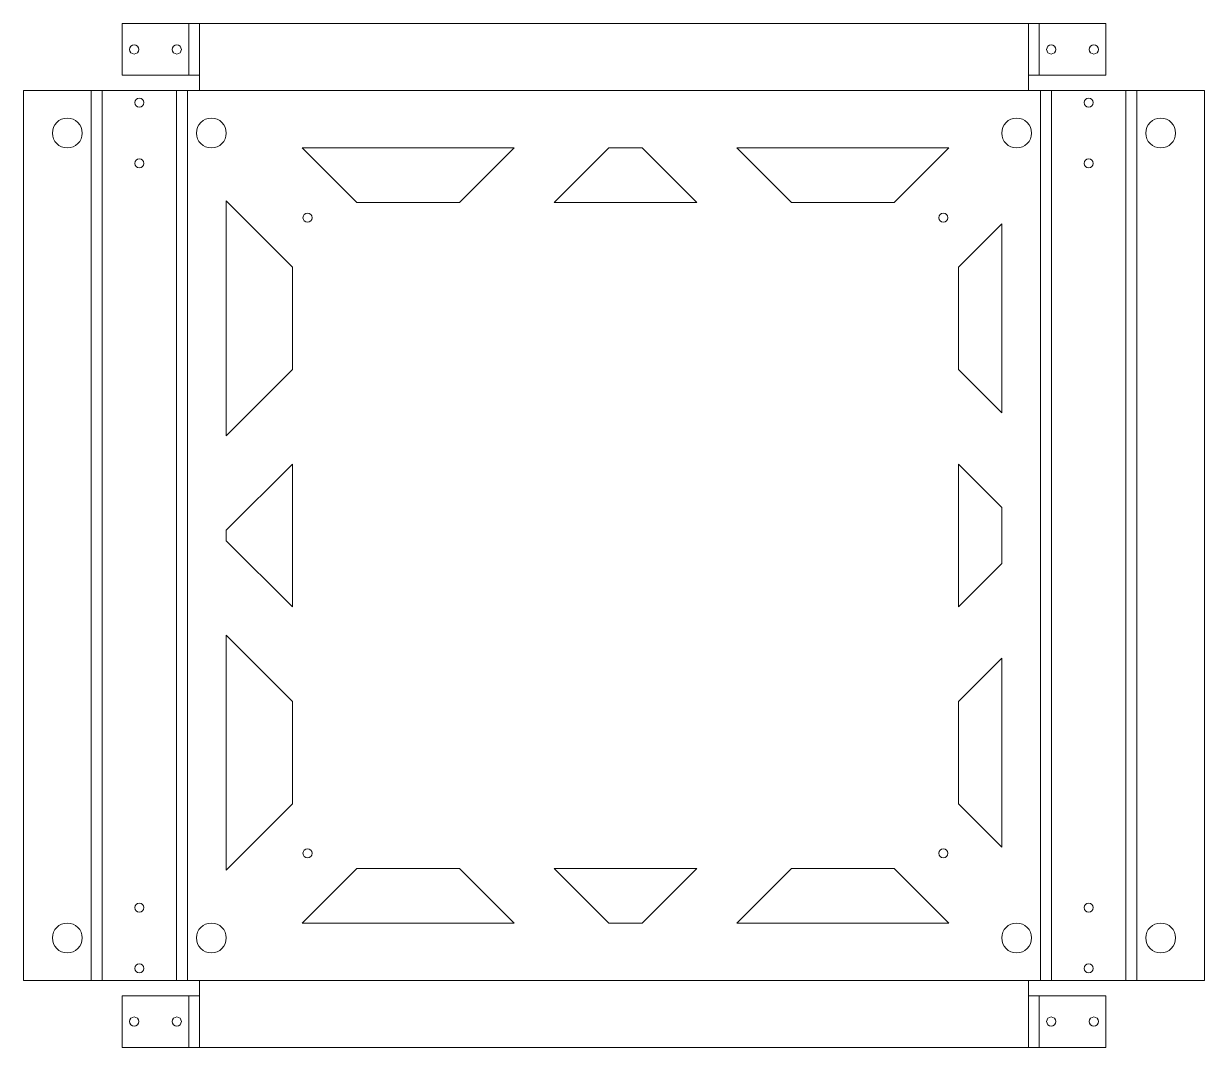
# Model space of a CAD drawing. Header units: millimetres. Extents: x -194 to 194, y -22 to 315.
import ezdxf

# ---------------------------------------------------------------- set-up
doc = ezdxf.new("R2010")
doc.units = ezdxf.units.MM

msp = doc.modelspace()

# ---------------------------------------------------------------- linework, layer by layer
at = {"color": 7, "linetype": 'Continuous', "lineweight": 15}
for p, q in [((-161.72, 314.7), (-161.72, 297.7)), ((161.72, 314.7), (-161.72, 314.7)), ((-139.73, 314.7), (-139.73, 297.7)), ((-136.21, 314.7), (-136.21, 292.7)), ((136.21, 314.7), (136.21, 292.7)), ((139.73, 314.7), (139.73, 297.7)), ((161.72, 314.7), (161.72, 297.7)), ((-161.72, 297.7), (-136.21, 297.7)), ((161.72, 297.7), (136.21, 297.7)), ((-194.08, 292.7), (-194.08, 0)), ((194.08, 292.7), (-194.08, 292.7)), ((-171.82, 292.7), (-171.82, 0)), ((-168.3, 292.7), (-168.3, 0)), ((-143.78, 292.7), (-143.78, 0)), ((-140.26, 292.7), (-140.26, 0)), ((140.26, 292.7), (140.26, 0)), ((143.78, 292.7), (143.78, 0)), ((168.3, 292.7), (168.3, 0)), ((171.82, 292.7), (171.82, 0)), ((194.08, 292.7), (194.08, 0)), ((-102.49, 273.82), (-32.82, 273.82)), ((-84.52, 255.85), (-102.49, 273.82)), ((-32.82, 273.82), (-50.79, 255.85)), ((-1.7, 273.82), (-19.67, 255.85)), ((-1.7, 273.82), (9.23, 273.82)), ((27.2, 255.85), (9.23, 273.82)), ((58.31, 255.85), (40.34, 273.82)), ((40.34, 273.82), (110.02, 273.82)), ((110.02, 273.82), (92.05, 255.85)), ((-127.47, 179.17), (-127.47, 256.37)), ((-105.74, 234.64), (-127.47, 256.37)), ((-50.79, 255.85), (-84.52, 255.85)), ((27.2, 255.85), (-19.67, 255.85)), ((92.05, 255.85), (58.31, 255.85)), ((127.47, 248.84), (113.26, 234.64)), ((127.47, 186.69), (127.47, 248.84)), ((-105.74, 234.64), (-105.74, 200.9)), ((113.26, 234.64), (113.26, 200.9)), ((-105.74, 200.9), (-127.47, 179.17)), ((127.47, 186.69), (113.26, 200.9)), ((-105.74, 169.79), (-127.47, 148.05)), ((-105.74, 169.79), (-105.74, 122.91)), ((113.26, 169.79), (113.26, 122.91)), ((127.47, 155.58), (113.26, 169.79)), ((127.47, 137.12), (127.47, 155.58)), ((-127.47, 144.65), (-127.47, 148.05)), ((-105.74, 122.91), (-127.47, 144.65)), ((127.47, 137.12), (113.26, 122.91)), ((-105.74, 91.8), (-127.47, 113.53)), ((-127.47, 36.33), (-127.47, 113.53)), ((127.47, 106.01), (113.26, 91.8)), ((127.47, 43.86), (127.47, 106.01)), ((-105.74, 91.8), (-105.74, 58.06)), ((113.26, 91.8), (113.26, 58.06)), ((-105.74, 58.06), (-127.47, 36.33)), ((127.47, 43.86), (113.26, 58.06)), ((-84.52, 36.85), (-102.49, 18.88)), ((-50.79, 36.85), (-84.52, 36.85)), ((-32.82, 18.88), (-50.79, 36.85)), ((27.2, 36.85), (-19.67, 36.85)), ((-1.7, 18.88), (-19.67, 36.85)), ((27.2, 36.85), (9.23, 18.88)), ((58.31, 36.85), (40.34, 18.88)), ((92.05, 36.85), (58.31, 36.85)), ((110.02, 18.88), (92.05, 36.85)), ((-102.49, 18.88), (-32.82, 18.88)), ((-1.7, 18.88), (9.23, 18.88)), ((40.34, 18.88), (110.02, 18.88)), ((194.08, 0), (-194.08, 0)), ((-136.21, -22), (-136.21, 0)), ((136.21, -22), (136.21, 0)), ((-136.21, -5), (-161.72, -5)), ((-161.72, -22), (-161.72, -5)), ((-139.73, -22), (-139.73, -5)), ((136.21, -5), (161.72, -5)), ((139.73, -22), (139.73, -5)), ((161.72, -22), (161.72, -5)), ((-161.72, -22), (161.72, -22))]:
    msp.add_line(p, q, dxfattribs=at)
for centre, radius in [((-157.73, 306.2), 1.5), ((-143.73, 306.2), 1.5), ((143.73, 306.2), 1.5), ((157.73, 306.2), 1.5), ((-156.04, 288.7), 1.5), ((156.04, 288.7), 1.5), ((-179.71, 278.72), 4.9), ((-132.37, 278.72), 4.9), ((132.37, 278.72), 4.9), ((179.71, 278.72), 4.9), ((-156.04, 268.74), 1.5), ((156.04, 268.74), 1.5), ((-100.74, 250.85), 1.5), ((108.26, 250.85), 1.5), ((-100.74, 41.85), 1.5), ((108.26, 41.85), 1.5), ((-156.04, 23.96), 1.5), ((156.04, 23.96), 1.5), ((-179.71, 13.98), 4.9), ((-132.37, 13.98), 4.9), ((132.37, 13.98), 4.9), ((179.71, 13.98), 4.9), ((-156.04, 4), 1.5), ((156.04, 4), 1.5), ((-157.73, -13.5), 1.5), ((-143.73, -13.5), 1.5), ((143.73, -13.5), 1.5), ((157.73, -13.5), 1.5)]:
    msp.add_circle(centre, radius, dxfattribs=at)

doc.saveas('drawing.dxf')
